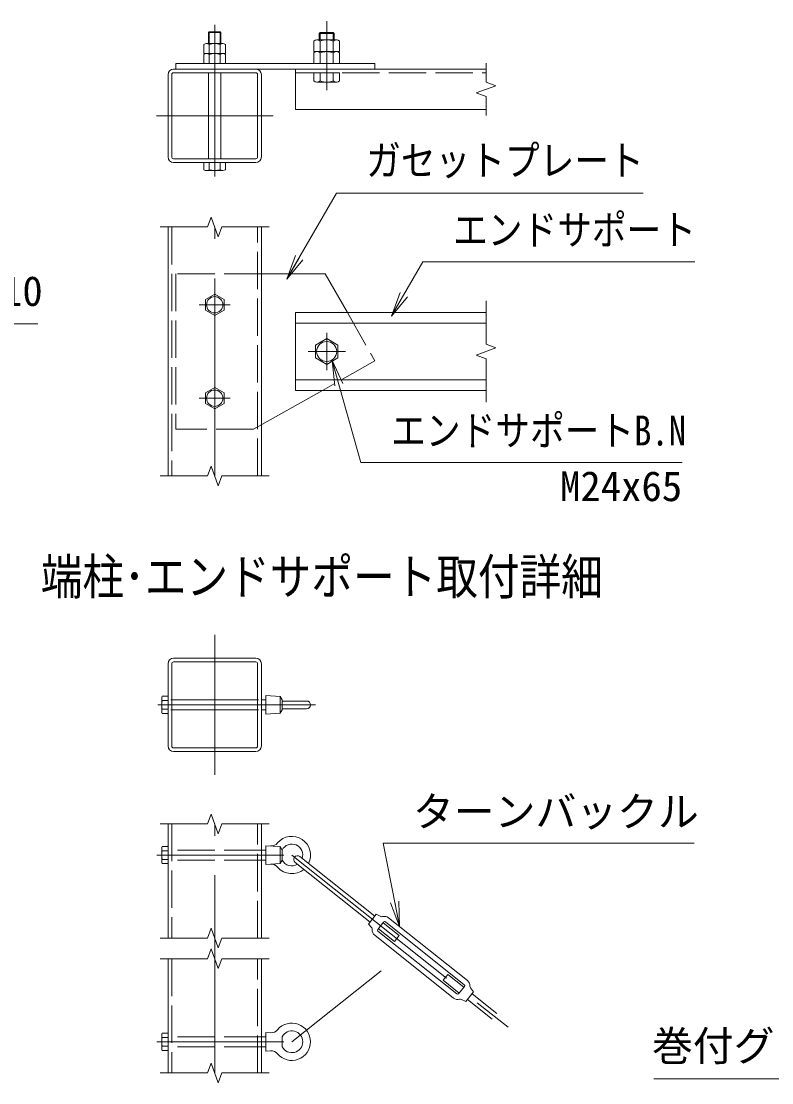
# Model space of a CAD drawing. Units: millimetres at full size; details may follow other scales. Extents: x -16800 to 16800, y -11880 to 11880.
# Drawn here: x 5578 to 10403, y -6119 to 703 of the extents above; entities that cross this region are included whole.
import ezdxf
from ezdxf.enums import TextEntityAlignment as Align

# ---------------------------------------------------------------- set-up
doc = ezdxf.new("R2010")
doc.units = ezdxf.units.MM
doc.header["$LTSCALE"] = 40
doc.linetypes.add('DASHED', pattern=[7.5, 6, -1.5])
doc.linetypes.add('USER1', pattern=[50.8, 31.75, -6.35, 6.35, -6.35])
for name, color, linetype, lineweight in [('0-0_D-STR1', 1, 'Continuous', 18), ('0-1_D-BMK', 2, 'USER1', 13), ('0-2_D-STR3', 3, 'Continuous', 13), ('0-6_D-STR-DIM', 7, 'Continuous', 13), ('0-7_0', 7, 'Continuous', 18), ('0-9_D-STR-TXT', 7, 'Continuous', 13), ('0-B_D-TTL-TXT', 7, 'Continuous', 13)]:
    doc.layers.add(name, color=color, linetype=linetype, lineweight=lineweight)
doc.styles.add('ＭＳ ゴシック', font='')
doc.styles.get('ＭＳ ゴシック').set_extended_font_data('MS Gothic')

# ---------------------------------------------------------------- blocks, each defined once
blk = doc.blocks.new('_Open')
at = {"layer": '0-7_0'}
blk.add_line((-40, 6.67), (0, 0), dxfattribs=at)
blk.add_lwpolyline([(-40, -6.67), (0, 0), (-40, 0)], dxfattribs=at)

msp = doc.modelspace()

# ---------------------------------------------------------------- linework, layer by layer
at = {"layer": '0-0_D-STR1'}
for p, q in [((6521.38, 359.3), (6521.38, -168.7)), ((6545.38, 359.3), (6545.38, -168.7)), ((7085.38, 395.3), (6557.38, 395.3)), ((7085.38, 371.3), (6557.38, 371.3)), ((7097.38, -168.7), (7097.38, 359.3)), ((7121.38, -168.7), (7121.38, 359.3)), ((7341.38, 395.3), (7341.38, 135.3)), ((7341.38, 395.3), (8566.52, 395.3)), ((7341.38, 135.3), (8566.52, 135.3)), ((6557.38, -180.7), (7085.38, -180.7)), ((6557.38, -204.7), (7085.38, -204.7)), ((6521.38, -619.41), (6521.38, -2219.41)), ((7121.38, -2219.41), (7121.38, -619.41)), ((8566.52, -1169.41), (7341.38, -1169.41)), ((8566.52, -1237.41), (7341.38, -1237.41)), ((7341.38, -1601.41), (8566.52, -1601.41)), ((7085.38, -3390.4), (6557.38, -3390.4)), ((6521.38, -3426.4), (6521.38, -3954.4)), ((6545.38, -3426.4), (6545.38, -3954.4)), ((7085.38, -3414.4), (6557.38, -3414.4)), ((7097.38, -3954.4), (7097.38, -3426.4)), ((7121.38, -3954.4), (7121.38, -3426.4)), ((6557.38, -3966.4), (7085.38, -3966.4)), ((6557.38, -3990.4), (7085.38, -3990.4)), ((6521.38, -4455.11), (6521.38, -5188.44)), ((7121.38, -5188.44), (7121.38, -4455.11)), ((6521.38, -5321.78), (6521.38, -6055.11)), ((7121.38, -6055.11), (7121.38, -5321.78))]:
    msp.add_line(p, q, dxfattribs=at)
at = {"layer": '0-0_D-STR1', "linetype": 'DASHED'}
for p, q in [((7341.38, 371.3), (8566.52, 371.3)), ((6545.38, -619.41), (6545.38, -2219.41)), ((7097.38, -2219.41), (7097.38, -619.41)), ((6545.38, -4455.11), (6545.38, -5188.44)), ((7097.38, -5188.44), (7097.38, -4455.11)), ((6545.38, -5321.78), (6545.38, -6055.11)), ((7097.38, -6055.11), (7097.38, -5321.78))]:
    msp.add_line(p, q, dxfattribs=at)
at = {"layer": '0-0_D-STR1'}
msp.add_lwpolyline([(7341.38, -1169.41), (7341.38, -1669.41), (8566.52, -1669.41)], dxfattribs=at)
for centre, radius, start, end in [((6557.38, 359.3), 36, 90, 180), ((6557.38, 359.3), 12, 90, 180), ((7085.38, 359.3), 36, 0, 90), ((7085.38, 359.3), 12, 0, 90), ((6557.38, -168.7), 36, 180, 270), ((6557.38, -168.7), 12, 180, 270), ((7085.38, -168.7), 36, 270, 0), ((7085.38, -168.7), 12, 270, 0), ((6557.38, -3426.4), 36, 90, 180), ((7085.38, -3426.4), 36, 0, 90), ((6557.38, -3426.4), 12, 90, 180), ((7085.38, -3426.4), 12, 0, 90), ((6557.38, -3954.4), 36, 180, 270), ((6557.38, -3954.4), 12, 180, 270), ((7085.38, -3954.4), 36, 270, 0), ((7085.38, -3954.4), 12, 270, 0)]:
    msp.add_arc(centre, radius, start, end, dxfattribs=at)
at = {"layer": '0-1_D-BMK'}
for p, q in [((7541.38, 258.81), (7541.38, 702.81)), ((6821.38, -295.59), (6821.38, 679.73)), ((6446.38, 95.3), (7196.38, 95.3)), ((6821.38, -2219.41), (6821.38, -619.41)), ((6921.38, -1119.41), (6721.38, -1119.41)), ((7541.38, -1299.41), (7541.38, -1539.41)), ((7421.38, -1419.41), (7661.38, -1419.41)), ((6921.38, -1719.41), (6721.38, -1719.41)), ((6821.38, -4140.4), (6821.38, -3240.4)), ((6455.22, -3690.4), (7469.86, -3690.4)), ((6821.38, -6055.11), (6821.38, -4455.11)), ((6448.93, -4655.11), (7266.97, -4655.11)), ((7317.38, -4655.11), (8826.58, -5855.95)), ((7317.38, -5855.11), (7891.23, -5398.51)), ((6448.93, -5855.11), (7266.97, -5855.11))]:
    msp.add_line(p, q, dxfattribs=at)
at = {"layer": '0-2_D-STR3'}
for p, q in [((6781.38, 629.89), (6786.79, 635.3)), ((6781.38, 559.3), (6781.38, 629.89)), ((6781.38, 629.89), (6861.38, 629.89)), ((6786.79, 635.3), (6855.97, 635.3)), ((6786.79, 559.3), (6786.79, 635.3)), ((6855.97, 559.3), (6855.97, 635.3)), ((6861.38, 629.89), (6855.97, 635.3)), ((6861.38, 559.3), (6861.38, 629.89)), ((7493.38, 624.8), (7499.88, 631.3)), ((7493.38, 583.3), (7493.38, 624.8)), ((7493.38, 624.8), (7589.38, 624.8)), ((7499.88, 631.3), (7582.89, 631.3)), ((7499.88, 583.3), (7499.88, 631.3)), ((7582.89, 583.3), (7582.89, 631.3)), ((7582.89, 631.3), (7589.38, 624.8)), ((7589.38, 583.3), (7589.38, 624.8)), ((6752.18, 495.3), (6752.18, 553.7)), ((6768.46, 559.3), (6873.3, 559.3)), ((6786.78, 495.3), (6786.78, 553.7)), ((6855.98, 495.3), (6855.98, 553.7)), ((6890.58, 553.7), (6890.58, 495.3)), ((7458.18, 507.3), (7458.18, 575.3)), ((7478.61, 583.3), (7607.32, 583.3)), ((7499.78, 507.3), (7499.78, 575.3)), ((7582.98, 507.3), (7582.98, 575.3)), ((7624.58, 575.3), (7624.58, 507.3)), ((6752.18, 495.3), (6890.58, 495.3)), ((6752.18, 431.3), (6752.18, 489.7)), ((6768.46, 495.3), (6873.3, 495.3)), ((6786.78, 431.3), (6786.78, 489.7)), ((6855.98, 431.3), (6855.98, 489.7)), ((6890.58, 489.7), (6890.58, 431.3)), ((7458.18, 507.3), (7624.58, 507.3)), ((7458.18, 431.3), (7458.18, 499.3)), ((7478.61, 507.3), (7607.32, 507.3)), ((7499.78, 431.3), (7499.78, 499.3)), ((7582.98, 431.3), (7582.98, 499.3)), ((7624.58, 499.3), (7624.58, 431.3)), ((6571.38, 431.3), (7851.38, 431.3)), ((6571.38, 431.3), (6571.38, 395.3)), ((6752.18, 431.3), (6890.58, 431.3)), ((7458.18, 431.3), (7624.58, 431.3)), ((7851.38, 431.3), (7851.38, 395.3)), ((6571.38, 395.3), (7851.38, 395.3)), ((6781.38, -180.7), (6781.38, 371.3)), ((6861.38, -180.7), (6861.38, 371.3)), ((7458.18, 371.3), (7624.58, 371.3)), ((7458.18, 319.3), (7458.18, 371.3)), ((7499.78, 319.3), (7499.78, 371.3)), ((7582.98, 319.3), (7582.98, 371.3)), ((7624.58, 319.3), (7624.58, 371.3)), ((7478.61, 311.3), (7607.32, 311.3)), ((6752.18, -204.7), (6890.58, -204.7)), ((6752.18, -251.1), (6752.18, -204.7)), ((6768.46, -256.7), (6873.3, -256.7)), ((6786.78, -251.1), (6786.78, -204.7)), ((6855.98, -251.1), (6855.98, -204.7)), ((6890.58, -251.1), (6890.58, -204.7)), ((7531.38, -919.41), (7121.38, -919.41)), ((7531.38, -919.41), (7674.24, -1169.41)), ((7514.56, -1669.41), (7071.38, -1919.41)), ((6481.38, -3648.24), (6481.38, -3732.25)), ((6484.58, -3635), (6521.38, -3635)), ((6521.38, -3662.7), (6484.58, -3662.7)), ((6521.38, -3635), (6521.38, -3745.8)), ((6539.38, -3658.4), (7103.38, -3658.4)), ((7121.38, -3658.4), (7149.38, -3658.4)), ((7149.38, -3630.4), (7149.38, -3750.4)), ((7241.38, -3636.4), (7241.38, -3744.4)), ((7255.13, -3658.4), (7255.13, -3722.4)), ((7255.13, -3665.4), (7412.38, -3665.4)), ((6521.38, -3718.1), (6484.58, -3718.1)), ((6484.58, -3745.8), (6521.38, -3745.8)), ((6539.38, -3722.4), (7103.38, -3722.4)), ((7121.38, -3722.4), (7149.38, -3722.4)), ((7149.38, -3750.4), (7241.38, -3744.4)), ((7241.38, -3744.4), (7255.13, -3722.4)), ((7255.13, -3715.4), (7412.38, -3715.4)), ((6481.38, -4612.95), (6481.38, -4696.96)), ((6484.58, -4599.71), (6521.38, -4599.71)), ((6521.38, -4627.41), (6484.58, -4627.41)), ((6521.38, -4599.71), (6521.38, -4710.51)), ((7121.38, -4623.11), (7149.38, -4623.11)), ((7149.38, -4595.11), (7149.38, -4715.11)), ((7241.38, -4601.11), (7241.38, -4709.11)), ((7255.13, -4623.11), (7255.13, -4687.11)), ((6521.38, -4682.81), (6484.58, -4682.81)), ((7121.38, -4687.11), (7149.38, -4687.11)), ((7241.38, -4709.11), (7255.13, -4687.11)), ((7338.44, -4702.53), (7820.46, -5086.06)), ((7368.32, -4664.97), (7850.34, -5048.5)), ((6484.58, -4710.51), (6521.38, -4710.51)), ((7149.38, -4715.11), (7241.38, -4709.11)), ((7810.49, -5098.58), (7860.3, -5035.98)), ((7860.3, -5035.98), (7888.89, -5050.18)), ((7810.49, -5098.58), (7830.75, -5123.25)), ((7869.93, -5133.1), (7907.29, -5086.15)), ((7903.55, -5090.84), (8006.84, -5173.03)), ((7918.53, -5084.87), (8425.6, -5488.33)), ((7939.7, -5058.26), (8446.77, -5461.73)), ((7850.04, -5170.95), (8357.11, -5574.41)), ((7871.21, -5144.34), (8378.28, -5547.81)), ((8289.96, -5459.64), (8319.85, -5422.08)), ((8319.85, -5422.08), (8423.14, -5504.27)), ((8289.96, -5459.64), (8393.26, -5541.83)), ((8389.52, -5546.53), (8426.88, -5499.58)), ((8436.51, -5596.69), (8407.92, -5582.5)), ((8446.47, -5584.17), (8604.72, -5710.09)), ((8476.35, -5546.61), (8634.6, -5672.52)), ((7149.38, -5795.11), (7149.38, -5915.11)), ((7149.38, -5795.11), (7179.57, -5797.08)), ((6481.38, -5812.95), (6481.38, -5896.96)), ((6484.58, -5799.71), (6521.38, -5799.71)), ((6521.38, -5827.41), (6484.58, -5827.41)), ((6521.38, -5799.71), (6521.38, -5910.51)), ((7121.38, -5823.11), (7149.38, -5823.11)), ((7255.13, -5823.11), (7255.13, -5887.11)), ((6521.38, -5882.81), (6484.58, -5882.81)), ((6484.58, -5910.51), (6521.38, -5910.51)), ((7121.38, -5887.11), (7149.38, -5887.11)), ((7149.38, -5915.11), (7179.57, -5913.14))]:
    msp.add_line(p, q, dxfattribs=at)
at = {"layer": '0-2_D-STR3', "linetype": 'DASHED'}
for p, q in [((7121.38, -919.41), (6571.38, -919.41)), ((6571.38, -919.41), (6571.38, -1919.41)), ((7674.24, -1169.41), (7851.38, -1479.41)), ((7851.38, -1479.41), (7514.56, -1669.41)), ((7071.38, -1919.41), (6571.38, -1919.41)), ((7121.38, -4623.11), (6521.38, -4623.11)), ((7121.38, -4687.11), (6521.38, -4687.11)), ((7121.38, -5823.11), (6521.38, -5823.11)), ((7121.38, -5887.11), (6521.38, -5887.11))]:
    msp.add_line(p, q, dxfattribs=at)
at = {"layer": '0-2_D-STR3'}
for points in [[(6881.31, -1084.81), (6821.38, -1050.21), (6761.45, -1084.81), (6761.45, -1154.01), (6821.38, -1188.61), (6881.31, -1154.01)], [(7469.33, -1461.01), (7541.38, -1502.61), (7613.44, -1461.01), (7613.44, -1377.81), (7541.38, -1336.21), (7469.33, -1377.81)], [(6881.31, -1684.81), (6821.38, -1650.21), (6761.45, -1684.81), (6761.45, -1754.01), (6821.38, -1788.61), (6881.31, -1754.01)]]:
    msp.add_lwpolyline(points, close=True, dxfattribs=at)
for points in [[(7149.38, -3630.4), (7241.38, -3636.4), (7255.13, -3658.4)], [(7149.38, -4595.11), (7241.38, -4601.11), (7255.13, -4623.11)], [(7873.67, -5128.4), (7976.96, -5210.59), (8006.84, -5173.03)], [(8436.51, -5596.69), (8486.32, -5534.09), (8466.06, -5509.43)]]:
    msp.add_lwpolyline(points, dxfattribs=at)
for centre, radius in [((6821.38, -1119.41), 52.42), ((7541.38, -1419.41), 64.36), ((6821.38, -1719.41), 52.42)]:
    msp.add_circle(centre, radius, dxfattribs=at)
for centre, radius, start, end in [((6769.48, 529.87), 29.45, 54.01973, 125.98027), ((6821.38, 449.61), 109.69, 71.61284, 108.38716), ((6873.28, 529.78), 29.52, 54.12648, 125.87352), ((7478.98, 552.27), 31.03, 47.91412, 132.08588), ((7541.38, 471.14), 112.16, 68.22895, 111.77105), ((7603.78, 553.04), 30.46, 46.94085, 133.05915), ((6769.48, 465.87), 29.45, 54.01973, 125.98027), ((6821.38, 385.61), 109.69, 71.61284, 108.38716), ((6873.28, 465.78), 29.52, 54.12648, 125.87352), ((7478.98, 476.27), 31.03, 47.91412, 132.08588), ((7541.38, 395.14), 112.16, 68.22895, 111.77105), ((7603.78, 477.04), 30.46, 46.94085, 133.05915), ((7478.98, 342.33), 31.03, 227.91412, 312.08588), ((7541.38, 423.46), 112.16, 248.22895, 291.77105), ((7603.78, 341.56), 30.46, 226.94085, 313.05915), ((6769.48, -227.27), 29.45, 234.01973, 305.98027), ((6821.38, -147.01), 109.69, 251.61284, 288.38716), ((6873.28, -227.18), 29.52, 234.12648, 305.87352), ((6512.9, -3648.85), 31.52, 153.93467, 206.06533), ((6602.87, -3690.4), 121.49, 166.82041, 193.17959), ((7412.38, -3690.4), 25, 270, 90), ((6512.94, -3731.95), 31.56, 153.96929, 206.03071), ((7317.38, -4655.11), 120, 333.02839, 139.66701), ((6512.9, -4613.56), 31.52, 153.93467, 206.06533), ((6602.87, -4655.11), 121.49, 166.82041, 193.17959), ((7183.22, -4541.2), 56, 266.2686, 319.66701), ((7317.38, -4655.11), 70, 341.54247, 152.79711), ((6512.94, -4696.66), 31.56, 153.96929, 206.03071), ((7317.38, -4655.11), 70, 207.20289, 301.44039), ((7353.38, -4683.75), 24, 51.49143, 231.49143), ((7183.22, -4769.02), 56, 40.33299, 93.7314), ((7317.38, -4655.11), 120, 220.33299, 309.95447), ((7896, -5035.85), 16, 243.59068, 287.61032), ((7913.55, -5091.13), 42, 51.49143, 107.61032), ((7913.55, -5091.13), 8, 51.49143, 141.49143), ((7818.38, -5133.4), 16, 355.37255, 39.39218), ((7876.19, -5138.08), 42, 175.37255, 231.49143), ((7876.19, -5138.08), 8, 141.49143, 231.49143), ((8420.62, -5494.59), 8, 321.49143, 51.49143), ((8420.62, -5494.59), 42, 355.37255, 51.49143), ((8478.43, -5499.27), 16, 175.37255, 219.39218), ((8383.26, -5541.55), 42, 231.49143, 287.61032), ((8383.26, -5541.55), 8, 231.49143, 321.49143), ((8400.81, -5596.83), 16, 63.59068, 107.61032), ((7183.22, -5741.2), 56, 266.2686, 319.66701), ((7317.38, -5855.11), 120, 220.33299, 139.66701), ((7317.38, -5855.11), 70, 207.20289, 152.79711), ((6512.9, -5813.56), 31.52, 153.93467, 206.06533), ((6602.87, -5855.11), 121.49, 166.82041, 193.17959), ((6512.94, -5896.66), 31.56, 153.96929, 206.03071), ((7183.22, -5969.02), 56, 40.33299, 93.7314)]:
    msp.add_arc(centre, radius, start, end, dxfattribs=at)
at = {"layer": '0-6_D-STR-DIM'}
for p, q in [((8566.52, 434.3), (8566.52, 311.47)), ((8629.95, 288.39), (8503.09, 242.21)), ((8566.52, 311.47), (8629.95, 288.39)), ((8503.09, 242.21), (8566.52, 219.12)), ((8566.52, 219.12), (8566.52, 96.3)), ((6798.3, -555.98), (6775.21, -619.41)), ((6844.47, -682.84), (6798.3, -555.98)), ((6471.38, -619.41), (6775.21, -619.41)), ((6867.56, -619.41), (6844.47, -682.84)), ((6867.56, -619.41), (7171.38, -619.41)), ((8566.52, -1094.41), (8566.52, -1373.24)), ((8629.95, -1396.33), (8503.09, -1442.5)), ((8566.52, -1373.24), (8629.95, -1396.33)), ((8503.09, -1442.5), (8566.52, -1465.59)), ((8566.52, -1465.59), (8566.52, -1744.41)), ((6798.3, -2155.98), (6775.21, -2219.41)), ((6844.47, -2282.84), (6798.3, -2155.98)), ((6471.38, -2219.41), (6775.21, -2219.41)), ((6867.56, -2219.41), (6844.47, -2282.84)), ((6867.56, -2219.41), (7171.38, -2219.41)), ((6798.3, -4391.68), (6775.21, -4455.11)), ((6844.47, -4518.54), (6798.3, -4391.68)), ((6471.38, -4455.11), (6775.21, -4455.11)), ((6867.56, -4455.11), (6844.47, -4518.54)), ((6867.56, -4455.11), (7171.38, -4455.11)), ((6798.3, -5125.01), (6775.21, -5188.44)), ((6844.47, -5251.87), (6798.3, -5125.01)), ((6471.38, -5188.44), (6775.21, -5188.44)), ((6867.56, -5188.44), (6844.47, -5251.87)), ((6867.56, -5188.44), (7171.38, -5188.44)), ((6798.3, -5258.35), (6775.21, -5321.78)), ((6471.38, -5321.78), (6775.21, -5321.78)), ((6867.56, -5321.78), (7171.38, -5321.78)), ((6798.3, -5991.68), (6775.21, -6055.11)), ((6844.47, -6118.54), (6798.3, -5991.68)), ((6471.38, -6055.11), (6775.21, -6055.11)), ((6867.56, -6055.11), (6844.47, -6118.54)), ((6867.56, -6055.11), (7171.38, -6055.11))]:
    msp.add_line(p, q, dxfattribs=at)
msp.add_lwpolyline([(6867.56, -5321.78), (6844.47, -5385.21), (6798.3, -5258.35)], dxfattribs=at)
at = {"layer": '0-9_D-STR-TXT'}
for points in [[(9577.06, -401.76), (7603.82, -401.76), (7285.32, -953.42)], [(9908.45, -843.08), (8159.57, -843.08), (7958.86, -1190.73)], [(5683.6, -1240.73), (3542.85, -1240.73), (3542.85, -2411.98)], [(9827.4, -2132.95), (7761.77, -2132.95), (7576.91, -1480.05)], [(9904.74, -4579.5), (7904.09, -4579.5), (8009.55, -5112.19)], [(9644.16, -6093.46), (11410.3, -6093.46), (11284.14, -5450.93)]]:
    msp.add_lwpolyline(points, dxfattribs=at)

# ---------------------------------------------------------------- block references
at = {"layer": '0-9_D-STR-TXT', "xscale": 4, "yscale": 4}
for p, rotation in [((7284.32, -955.15), 240), ((7957.86, -1192.46), 240), ((7576.36, -1478.12), 105.80906), ((8009.94, -5114.15), 281.1979)]:
    msp.add_blockref('_Open', p, dxfattribs=dict(at, rotation=rotation))

# ---------------------------------------------------------------- texts
at = {"layer": '0-9_D-STR-TXT', "style": 'ＭＳ ゴシック', "width": 0.85}
for s, p in [('ガセットプレート', (7795.34, -345.83)), ('エンドサポート', (8354.13, -791.21)), ('エンドサポートB.N', (7956.33, -2081.09))]:
    msp.add_text(s, height=192.4, dxfattribs=at).set_placement(p, align=Align.BOTTOM_LEFT)
at = {"layer": '0-9_D-STR-TXT', "style": 'ＭＳ ゴシック'}
for s, p in [('上･下筋共 5-D10', (3749.59, -1184.81)), ('M24x65', (9041.5, -2438.58)), ('ターンバックル', (8096.62, -4529.67)), ('巻付グリップ', (9633, -6035.5))]:
    msp.add_text(s, height=192.4, dxfattribs=at).set_placement(p, align=Align.BOTTOM_LEFT)
at = {"layer": '0-B_D-TTL-TXT', "style": 'ＭＳ ゴシック', "width": 0.85}
msp.add_text('端柱･エンドサポート取付詳細', height=230.8, dxfattribs=at).set_placement((5703.83, -3050.99), align=Align.BOTTOM_LEFT)

doc.saveas('drawing.dxf')
